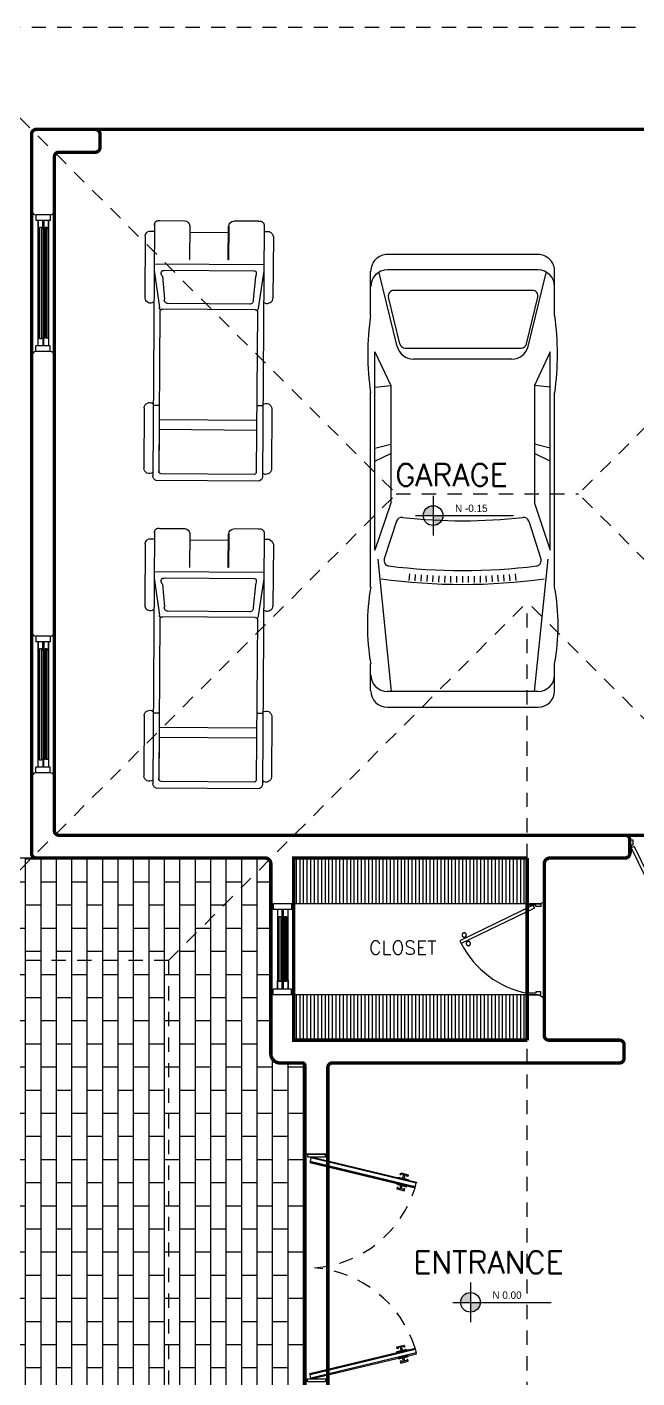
# Model space of a CAD drawing. Header units: metres. Extents: x 113 to 2416, y -346 to 476.
# Drawn here: x 119.33 to 124.68, y -206.4 to -194.53 of the extents above; entities that cross this region are included whole.
import ezdxf

# ---------------------------------------------------------------- set-up
doc = ezdxf.new("R2010")
doc.units = ezdxf.units.M
doc.linetypes.add('0', pattern=[0])
doc.linetypes.add('HIDDEN2', pattern=[0.1875, 0.125, -0.0625])
doc.layers.get('0').update_dxf_attribs({"color": 250, "linetype": '0', "lineweight": 20})
for name, color, linetype, lineweight in [('02_mobiliario', 250, 'Continuous', 5), ('A-DOOR', 35, 'Continuous', 5), ('A-WALL', 250, 'Continuous', 20), ('baños', 140, 'Continuous', 0), ('closets', 253, 'Continuous', 0), ('MOBILIARIOS', 252, 'Continuous', 0), ('piscina', 131, 'Continuous', 0), ('piso', 253, 'Continuous', 0), ('textos', 7, 'Continuous', 0)]:
    doc.layers.add(name, color=color, linetype=linetype, lineweight=lineweight)
doc.layers.add('hatch piso', color=253, linetype='Continuous', lineweight=0, transparency=0.7)
doc.layers.add('REVESTIMIENTO EXTERIOR', color=7, linetype='Continuous', lineweight=5, true_color=0xffdebd)
doc.layers.add('Techos 1', color=7, linetype='HIDDEN2', lineweight=9, true_color=0x42391a)
doc.styles.add('ESC100-2mm', font='arial.ttf', dxfattribs={"height": 0.15})
doc.styles.get("Standard").update_dxf_attribs({"font": 'arial.ttf', "height": 0.1875})

# ---------------------------------------------------------------- blocks, each defined once
blk = doc.blocks.new('A$C3415d36c')
at = {"layer": 'A-DOOR'}
for p, q in [((0.854, 1.82), (0.846, 1.79)), ((0.865, 1.818), (0.858, 1.787)), ((0.824, 1.696), (0.831, 1.726)), ((0.835, 1.693), (0.843, 1.723)), ((0.824, 0.304), (0.831, 0.274)), ((0.835, 0.307), (0.843, 0.277)), ((0.854, 0.18), (0.846, 0.21)), ((0.865, 0.182), (0.858, 0.213))]:
    blk.add_line(p, q, dxfattribs=at)
for points in [[(0.17, 1.975), (0.17, 2), (0.01, 2), (0.01, 1.975)], [(0.957, 1.713), (0.033, 1.935), (0.031, 1.927), (0.955, 1.704)], [(0.965, 1.745), (0.041, 1.967), (0.033, 1.935), (0.957, 1.713)], [(0.965, 1.745), (0.041, 1.967), (0.043, 1.975), (0.967, 1.753)], [(0.833, 1.817), (0.825, 1.819), (0.829, 1.835), (0.894, 1.819), (0.89, 1.803), (0.882, 1.805), (0.884, 1.813), (0.835, 1.825)], [(0.807, 1.708), (0.799, 1.71), (0.795, 1.694), (0.86, 1.678), (0.864, 1.695), (0.856, 1.696), (0.854, 1.688), (0.805, 1.7)], [(0.957, 0.287), (0.033, 0.065), (0.031, 0.073), (0.955, 0.296)], [(0.965, 0.255), (0.041, 0.033), (0.033, 0.065), (0.957, 0.287)], [(0.965, 0.255), (0.041, 0.033), (0.043, 0.025), (0.967, 0.247)], [(0.807, 0.292), (0.799, 0.29), (0.795, 0.306), (0.86, 0.322), (0.864, 0.305), (0.856, 0.304), (0.854, 0.312), (0.805, 0.3)], [(0.833, 0.183), (0.825, 0.181), (0.829, 0.165), (0.894, 0.181), (0.89, 0.197), (0.882, 0.195), (0.884, 0.187), (0.835, 0.175)], [(0.17, 0.025), (0.17, 0), (0.01, 0), (0.01, 0.025)]]:
    blk.add_lwpolyline(points, close=True, dxfattribs=at)
for points in [[(0.895, 1.778), (0.894, 1.77), (0.807, 1.791), (0.809, 1.799), (0.895, 1.778)], [(0.88, 1.714), (0.882, 1.722), (0.795, 1.743), (0.794, 1.735), (0.88, 1.714)], [(0.88, 0.286), (0.882, 0.278), (0.795, 0.257), (0.794, 0.265), (0.88, 0.286)], [(0.895, 0.222), (0.894, 0.23), (0.807, 0.209), (0.809, 0.201), (0.895, 0.222)]]:
    blk.add_lwpolyline(points, dxfattribs=at)
at = {"layer": 'A-DOOR', "linetype": 'HIDDEN2'}
for centre, start, end in [((-0.004, 2.001), 274.3169, 342.802), ((-0.004, -0.001), 17.198, 85.6831)]:
    blk.add_arc(centre, 1.004, start, end, dxfattribs=at)
blk = doc.blocks.new('A$C95be60c7')
at = {"layer": 'A-DOOR'}
for p, q in [((0.475, 0.743), (0.45, 0.73)), ((0.762, 0.088), (0.45, 0.73)), ((0.788, 0.1), (0.475, 0.743)), ((0.47, 0.688), (0.46, 0.683)), ((0.479, 0.671), (0.468, 0.666)), ((0.496, 0.7), (0.506, 0.705)), ((0.504, 0.683), (0.514, 0.688)), ((0.762, 0.088), (0.788, 0.1))]:
    blk.add_line(p, q, dxfattribs=at)
for points in [[(0, 0.03), (0.025, 0.03), (0.025, 0.075), (0.013, 0.075), (0.013, 0.15), (0, 0.15), (0, 0.03)], [(0.8, 0.03), (0.775, 0.03), (0.775, 0.075), (0.788, 0.075), (0.788, 0.15), (0.8, 0.15), (0.8, 0.03)]]:
    blk.add_lwpolyline(points, dxfattribs=at)
blk.add_arc((0.831, -0.012), 0.834, 117.1874, 168.8099, dxfattribs=at)
for points in [[(0.506, 0.704), (0.506, 0.709), (0.511, 0.718), (0.52, 0.723), (0.53, 0.723), (0.539, 0.718), (0.544, 0.709), (0.544, 0.699), (0.539, 0.69), (0.53, 0.685), (0.52, 0.685), (0.511, 0.69), (0.506, 0.699), (0.506, 0.704)], [(0.431, 0.667), (0.431, 0.672), (0.436, 0.681), (0.444, 0.686), (0.455, 0.686), (0.463, 0.681), (0.468, 0.672), (0.468, 0.662), (0.463, 0.654), (0.455, 0.649), (0.444, 0.649), (0.436, 0.654), (0.431, 0.662), (0.431, 0.667)]]:
    blk.add_open_spline(points, degree=2, dxfattribs=at)
blk = doc.blocks.new('puerta 1.00')
at = {"layer": 'A-DOOR'}
for p, q in [((-0.15, -0.012), (-0.937, -0.395)), ((-0.138, -0.038), (-0.925, -0.42)), ((-0.138, -0.038), (-0.15, -0.012)), ((-0.878, -0.366), (-0.883, -0.356)), ((-0.937, -0.395), (-0.925, -0.42)), ((-0.895, -0.374), (-0.9, -0.364)), ((-0.882, -0.4), (-0.877, -0.41)), ((-0.865, -0.392), (-0.86, -0.402))]:
    blk.add_line(p, q, dxfattribs=at)
for points in [[(-0.08, 0), (-0.08, -0.025), (-0.125, -0.025), (-0.125, -0.012), (-0.2, -0.012), (-0.2, 0), (-0.08, 0)], [(-0.08, -0.95), (-0.08, -0.925), (-0.125, -0.925), (-0.125, -0.937), (-0.2, -0.937), (-0.2, -0.95), (-0.08, -0.95)]]:
    blk.add_lwpolyline(points, dxfattribs=at)
blk.add_arc((0.037, 0.16), 1.123, 211.1336, 257.8343, dxfattribs=at)
for points in [[(-0.898, -0.364), (-0.903, -0.364), (-0.912, -0.359), (-0.917, -0.35), (-0.917, -0.34), (-0.912, -0.332), (-0.903, -0.327), (-0.893, -0.327), (-0.884, -0.332), (-0.879, -0.34), (-0.879, -0.35), (-0.884, -0.359), (-0.893, -0.364), (-0.898, -0.364)], [(-0.862, -0.439), (-0.867, -0.439), (-0.875, -0.434), (-0.88, -0.426), (-0.88, -0.416), (-0.875, -0.407), (-0.867, -0.402), (-0.857, -0.402), (-0.848, -0.407), (-0.843, -0.416), (-0.843, -0.426), (-0.848, -0.434), (-0.857, -0.439), (-0.862, -0.439)]]:
    blk.add_open_spline(points, degree=2, dxfattribs=at)
blk = doc.blocks.new('PL BASE 1N NASAS 09')
at = {"layer": 'closets', "transparency": 33554687}
h = blk.add_hatch(dxfattribs=at)
h.set_pattern_fill('LINE', color=256, scale=0.01, angle=90)
h.set_pattern_definition([(90, (-228.034673, 137.009548), (-0.03175, 2e-18), [])])
h.paths.add_polyline_path([(-120.132, -42.05), (-118.081, -42.05), (-118.081, -41.65), (-120.132, -41.65)])
h = blk.add_hatch(dxfattribs=at)
h.set_pattern_fill('LINE', color=256, scale=0.01, angle=90)
h.set_pattern_definition([(90, (-228.034673, 138.20951), (-0.03175, 2e-18), [])])
h.paths.add_polyline_path([(-120.131, -43.25), (-118.082, -43.25), (-118.082, -42.85), (-120.131, -42.85)])
at = {"layer": 'textos', "transparency": 33554534}
h = blk.add_hatch(color=256, dxfattribs=at)
h.dxf.hatch_style = 1
h.paths.add_polyline_path([(-118.908, -38.554, 0.414214), (-118.994, -38.641), (-118.908, -38.641)])
h.paths.add_polyline_path([(-118.821, -38.641), (-118.908, -38.641), (-118.908, -38.727, 0.414214)])
h = blk.add_hatch(color=256, dxfattribs=at)
h.dxf.hatch_style = 1
h.paths.add_polyline_path([(-118.58, -45.465, 0.414214), (-118.666, -45.552), (-118.58, -45.552)])
h.paths.add_polyline_path([(-118.493, -45.552), (-118.58, -45.552), (-118.58, -45.638, 0.414214)])
at = {"layer": 'A-DOOR'}
for p, q in [((-122.394, -36), (-122.394, -36.05)), ((-122.27, -36.05), (-122.394, -36.05)), ((-122.375, -37.15), (-122.375, -36.05)), ((-122.332, -36.05), (-122.332, -37.15)), ((-122.325, -37.15), (-122.325, -36.05)), ((-122.282, -36.05), (-122.282, -37.15)), ((-122.27, -36), (-122.27, -36.05)), ((-122.362, -37.088), (-122.362, -36.111)), ((-122.345, -36.111), (-122.362, -36.111)), ((-122.345, -37.088), (-122.345, -36.111)), ((-122.312, -37.08), (-122.312, -36.111)), ((-122.294, -36.111), (-122.312, -36.111)), ((-122.294, -37.08), (-122.294, -36.111)), ((-122.345, -37.088), (-122.362, -37.088)), ((-122.27, -37.15), (-122.394, -37.15)), ((-122.394, -37.2), (-122.394, -37.15)), ((-122.27, -37.2), (-122.27, -37.15)), ((-122.394, -39.7), (-122.394, -39.75)), ((-122.27, -39.75), (-122.394, -39.75)), ((-122.375, -40.85), (-122.375, -39.75)), ((-122.332, -39.75), (-122.332, -40.85)), ((-122.325, -40.85), (-122.325, -39.75)), ((-122.282, -39.75), (-122.282, -40.85)), ((-122.27, -39.7), (-122.27, -39.75)), ((-122.362, -40.788), (-122.362, -39.811)), ((-122.345, -39.811), (-122.362, -39.811)), ((-122.345, -40.788), (-122.345, -39.811)), ((-122.312, -40.78), (-122.312, -39.811)), ((-122.294, -39.811), (-122.312, -39.811)), ((-122.294, -40.78), (-122.294, -39.811)), ((-122.345, -40.788), (-122.362, -40.788)), ((-122.27, -40.85), (-122.394, -40.85)), ((-122.394, -40.9), (-122.394, -40.85)), ((-122.27, -40.9), (-122.27, -40.85)), ((-120.331, -42.85), (-120.331, -42.05)), ((-120.311, -42.05), (-120.311, -42.1)), ((-120.151, -42.1), (-120.311, -42.1)), ((-120.275, -42.1), (-120.275, -42.8)), ((-120.232, -42.8), (-120.232, -42.1)), ((-120.224, -42.1), (-120.224, -42.8)), ((-120.181, -42.8), (-120.181, -42.1)), ((-120.151, -42.05), (-120.151, -42.1)), ((-120.131, -42.85), (-120.131, -42.05)), ((-120.262, -42.167), (-120.262, -42.733)), ((-120.244, -42.167), (-120.262, -42.167)), ((-120.244, -42.167), (-120.244, -42.733)), ((-120.211, -42.167), (-120.211, -42.733)), ((-120.194, -42.167), (-120.211, -42.167)), ((-120.194, -42.167), (-120.194, -42.733)), ((-120.151, -42.8), (-120.311, -42.8)), ((-120.311, -42.85), (-120.311, -42.8)), ((-120.244, -42.733), (-120.262, -42.733)), ((-120.194, -42.733), (-120.211, -42.733)), ((-120.151, -42.85), (-120.151, -42.8))]:
    blk.add_line(p, q, dxfattribs=at)
for points in [[(-122.345, -36.12), (-122.332, -36.12), (-122.332, -36.05), (-122.375, -36.05), (-122.375, -36.12), (-122.362, -36.12)], [(-122.294, -36.12), (-122.282, -36.12), (-122.282, -36.05), (-122.325, -36.05), (-122.325, -36.12), (-122.312, -36.12)], [(-122.345, -37.08), (-122.332, -37.08), (-122.332, -37.15), (-122.375, -37.15), (-122.375, -37.08), (-122.362, -37.08)], [(-122.294, -37.08), (-122.282, -37.08), (-122.282, -37.15), (-122.325, -37.15), (-122.325, -37.08), (-122.312, -37.08)], [(-122.345, -39.82), (-122.332, -39.82), (-122.332, -39.75), (-122.375, -39.75), (-122.375, -39.82), (-122.362, -39.82)], [(-122.294, -39.82), (-122.282, -39.82), (-122.282, -39.75), (-122.325, -39.75), (-122.325, -39.82), (-122.312, -39.82)], [(-122.345, -40.78), (-122.332, -40.78), (-122.332, -40.85), (-122.375, -40.85), (-122.375, -40.78), (-122.362, -40.78)], [(-122.294, -40.78), (-122.282, -40.78), (-122.282, -40.85), (-122.325, -40.85), (-122.325, -40.78), (-122.312, -40.78)], [(-120.244, -42.175), (-120.232, -42.175), (-120.232, -42.1), (-120.275, -42.1), (-120.275, -42.175), (-120.262, -42.175)], [(-120.194, -42.175), (-120.181, -42.175), (-120.181, -42.1), (-120.224, -42.1), (-120.224, -42.175), (-120.211, -42.175)], [(-120.244, -42.724), (-120.232, -42.724), (-120.232, -42.8), (-120.275, -42.8), (-120.275, -42.724), (-120.262, -42.724)], [(-120.194, -42.724), (-120.181, -42.724), (-120.181, -42.8), (-120.224, -42.8), (-120.224, -42.724), (-120.211, -42.724)]]:
    blk.add_lwpolyline(points, dxfattribs=at)
at = {"layer": 'A-WALL'}
for p, q in [((-122.431, -37.24), (-122.431, -35.96)), ((-122.271, -36), (-122.391, -36)), ((-122.231, -37.233), (-122.231, -35.96)), ((-122.431, -39.66), (-122.431, -37.24)), ((-122.271, -37.2), (-122.391, -37.2)), ((-122.231, -39.66), (-122.231, -37.233)), ((-122.431, -40.941), (-122.431, -39.66)), ((-122.271, -39.7), (-122.391, -39.7)), ((-122.231, -40.941), (-122.231, -39.66)), ((-122.431, -40.94), (-122.431, -41.61)), ((-122.271, -40.9), (-122.391, -40.9)), ((-122.231, -41.41), (-122.231, -40.94)), ((-117.221, -41.45), (-122.191, -41.45)), ((-120.381, -41.65), (-122.391, -41.65)), ((-120.131, -41.65), (-120.131, -42.05)), ((-118.081, -42.047), (-118.081, -41.65)), ((-120.331, -41.7), (-120.331, -42.05)), ((-120.131, -42.05), (-120.331, -42.05)), ((-120.331, -42.85), (-120.331, -43.37)), ((-120.131, -42.85), (-120.331, -42.85)), ((-120.131, -42.85), (-120.131, -43.25)), ((-118.001, -42.85), (-118.081, -42.85)), ((-118.081, -42.852), (-118.081, -43.25)), ((-117.931, -43.21), (-117.931, -42.92)), ((-120.131, -43.25), (-118.081, -43.25)), ((-117.891, -43.25), (-117.271, -43.25)), ((-117.231, -43.29), (-117.231, -43.41)), ((-120.251, -43.45), (-120.056, -43.45)), ((-120.031, -43.474), (-120.031, -44.225)), ((-119.831, -43.49), (-119.831, -44.225)), ((-119.791, -43.45), (-117.271, -43.45)), ((-120.006, -44.25), (-119.856, -44.25))]:
    blk.add_line(p, q, dxfattribs=at)
at = {"layer": 'A-WALL', "transparency": 33554684}
for p, q in [((-120.156, -43.45), (-120.251, -43.45)), ((-119.856, -44.25), (-120.006, -44.25))]:
    blk.add_line(p, q, dxfattribs=at)
at = {"layer": 'A-WALL'}
for points in [[(-122.231, -35.96), (-122.231, -35.49, -0.414214), (-122.191, -35.45), (-121.871, -35.45, 0.414214), (-121.831, -35.41), (-121.831, -35.29, 0.414214), (-121.871, -35.25), (-122.391, -35.25, 0.414214), (-122.431, -35.29)], [(-117.181, -41.49), (-117.181, -41.61, -0.414214), (-117.221, -41.65), (-117.881, -41.65, 0.414214), (-117.931, -41.7), (-117.931, -42.01, -0.414214), (-117.971, -42.05), (-118.081, -42.05)]]:
    blk.add_lwpolyline(points, format="xyb", dxfattribs=at)
for points in [[(-122.431, -35.29), (-122.431, -35.96)], [(-118.081, -41.65), (-120.131, -41.65)]]:
    blk.add_lwpolyline(points, dxfattribs=at)
for centre, radius, start, end in [((-122.391, -35.96), 0.04, 180, 270), ((-122.271, -35.96), 0.04, 270, 360), ((-122.391, -37.24), 0.04, 90, 180), ((-122.271, -37.24), 0.04, 0, 90), ((-122.391, -39.66), 0.04, 180, 270), ((-122.271, -39.66), 0.04, 270, 360), ((-122.391, -40.94), 0.04, 90, 180), ((-122.271, -40.94), 0.04, 0, 90), ((-122.191, -41.41), 0.04, 180, 270), ((-117.221, -41.49), 0.04, 0, 90), ((-122.391, -41.61), 0.04, 180, 270), ((-120.381, -41.7), 0.05, 0, 90), ((-118.001, -42.92), 0.07, 0, 90), ((-117.891, -43.21), 0.04, 180, 270), ((-117.271, -43.29), 0.04, 0, 90), ((-120.251, -43.37), 0.08, 180, 270), ((-117.271, -43.41), 0.04, 270, 0), ((-119.791, -43.49), 0.04, 90, 180)]:
    blk.add_arc(centre, radius, start, end, dxfattribs=at)
at = {"layer": 'A-WALL', "transparency": 33554684}
for centre, start, end in [((-120.056, -43.475), 0, 90), ((-120.006, -44.225), 180, 270), ((-119.856, -44.225), 270, 0)]:
    blk.add_arc(centre, 0.025, start, end, dxfattribs=at)
at = {"layer": 'closets', "transparency": 33554687}
for p, q in [((-118.081, -42.05), (-120.131, -42.05)), ((-118.082, -42.85), (-120.131, -42.85))]:
    blk.add_line(p, q, dxfattribs=at)
at = {"layer": 'piscina', "const_width": 0.01}
for points in [[(-122.303, -36.111), (-122.303, -37.088)], [(-122.303, -39.811), (-122.303, -40.788)], [(-120.203, -42.167), (-120.203, -42.733)]]:
    blk.add_lwpolyline(points, dxfattribs=at)
at = {"layer": 'piso'}
for p, q in [((-121.871, -35.25), (-114.991, -35.25)), ((-117.221, -41.45), (-116.191, -41.45)), ((-122.391, -41.65), (-123.531, -41.65)), ((-117.931, -42.92), (-117.931, -42.01)), ((-120.031, -44.225), (-120.031, -46.275))]:
    blk.add_line(p, q, dxfattribs=at)
at = {"layer": 'Techos 1'}
for p, q in [((-123.331, -34.35), (-113.531, -34.35)), ((-123.331, -34.35), (-119.231, -38.45)), ((-113.531, -34.35), (-117.631, -38.45)), ((-123.331, -42.55), (-119.231, -38.45)), ((-119.231, -38.45), (-117.631, -38.45)), ((-113.531, -42.55), (-117.631, -38.45)), ((-121.231, -42.55), (-118.081, -39.4)), ((-118.081, -51.1), (-118.081, -39.4)), ((-114.931, -42.55), (-118.081, -39.4)), ((-121.231, -42.55), (-123.331, -42.55)), ((-121.231, -42.55), (-121.231, -47.95))]:
    blk.add_line(p, q, dxfattribs=at)
at = {"layer": 'textos'}
for p, q in [((-118.908, -38.467), (-118.908, -38.815)), ((-119.062, -38.641), (-118.201, -38.641)), ((-118.58, -45.378), (-118.58, -45.726)), ((-118.734, -45.552), (-117.873, -45.552))]:
    blk.add_line(p, q, dxfattribs=at)
for centre in [(-118.908, -38.641), (-118.58, -45.552)]:
    blk.add_circle(centre, 0.0865, dxfattribs=at)
at = {"layer": 'A-DOOR', "rotation": 90.00000000000001}
for name, p in [('puerta 1.00', (-117.181, -41.41)), ('A$C95be60c7', (-117.931, -42.85))]:
    blk.add_blockref(name, p, dxfattribs=at)
at = {"layer": 'A-DOOR'}
blk.add_blockref('A$C3415d36c', (-120.021, -46.25), dxfattribs=at)
at = {"layer": 'textos', "width": 3.40488}
for s, insert, char_height, attachment_point in [('{\\Fromans|c0; GARAGE}', (-119.373, -38.381), 0.195, 7), ('\\pxqc;{\\Fromans|c0;\\H0.8x;CLOSET\\H1.25x; }', (-117.471, -42.497), 0.15, 9), ('{\\Fromans|c0; ENTRANCE}', (-119.216, -45.298), 0.195, 7)]:
    blk.add_mtext(s, dxfattribs=dict(at, insert=insert, char_height=char_height, attachment_point=attachment_point))
at = {"layer": 'textos', "char_height": 0.065, "attachment_point": 1, "style": 'ESC100-2mm'}
for s, insert in [('{\\Ftxt|c0;N -0.15}', (-118.715, -38.545)), ('{\\Ftxt|c0;N 0.00}', (-118.387, -45.456))]:
    blk.add_mtext_dynamic_manual_height_columns(s, width=2.21694, gutter_width=0.5, heights=[0], dxfattribs=dict(at, insert=insert))
blk = doc.blocks.new('carro1')
at = {"layer": 'MOBILIARIOS'}
for p, q in [((-0.32, 1.577), (-0.709, 1.577)), ((-0.32, 1.577), (-0.709, 1.577)), ((2.066, 1.577), (0.359, 1.577)), ((2.066, 1.577), (0.359, 1.577)), ((2.976, 1.577), (2.741, 1.577)), ((2.976, 1.577), (2.741, 1.577)), ((-0.855, 1.431), (-0.855, 0.109)), ((-0.855, 1.431), (-0.855, 0.109)), ((-0.72, 1.431), (-0.72, 0.109)), ((-0.72, 1.431), (-0.72, 0.109)), ((-0.047, 1.344), (-0.695, 1.502)), ((-0.047, 1.344), (-0.695, 1.502)), ((-0.07, 1.329), (-0.48, 1.429)), ((-0.07, 1.329), (-0.48, 1.429)), ((0, 1.539), (0.294, 1.4)), ((1.742, 1.539), (0, 1.539)), ((1.742, 1.539), (0, 1.539)), ((0, 1.539), (0.294, 1.4)), ((0.309, 1.539), (0.294, 1.4)), ((0.309, 1.539), (0.294, 1.4)), ((0.845, 1.539), (0.81, 1.4)), ((0.845, 1.539), (0.81, 1.4)), ((0.959, 1.539), (0.893, 1.4)), ((0.959, 1.539), (0.893, 1.4)), ((1.33, 1.4), (1.742, 1.539)), ((1.33, 1.4), (1.742, 1.539)), ((1.487, 1.35), (1.817, 1.457)), ((1.487, 1.35), (1.817, 1.457)), ((1.822, 1.516), (2.983, 1.397)), ((1.822, 1.516), (2.983, 1.397)), ((2.983, 1.431), (2.983, 0.109)), ((2.983, 1.431), (2.983, 0.109)), ((3.123, 1.431), (3.123, 0.109)), ((3.123, 1.431), (3.123, 0.109)), ((-0.541, 0.165), (-0.541, 1.382)), ((-0.541, 0.165), (-0.541, 1.382)), ((0.294, 1.4), (1.33, 1.4)), ((0.294, 1.4), (1.33, 1.4)), ((-0.033, 0.265), (-0.033, 1.282)), ((-0.033, 0.265), (-0.033, 1.282)), ((0.065, 1.202), (0.065, 0.337)), ((0.065, 1.202), (0.065, 0.337)), ((2.007, 1.239), (1.95, 1.234)), ((2.007, 1.239), (1.95, 1.234)), ((2.011, 1.187), (1.954, 1.182)), ((2.011, 1.187), (1.954, 1.182)), ((2.015, 1.135), (1.958, 1.131)), ((2.015, 1.135), (1.958, 1.131)), ((2.018, 1.083), (1.961, 1.079)), ((2.018, 1.083), (1.961, 1.079)), ((2.021, 1.03), (1.964, 1.028)), ((2.021, 1.03), (1.964, 1.028)), ((2.023, 0.978), (1.966, 0.976)), ((2.023, 0.978), (1.966, 0.976)), ((2.025, 0.926), (1.968, 0.925)), ((2.025, 0.926), (1.968, 0.925)), ((2.026, 0.874), (1.969, 0.873)), ((2.026, 0.874), (1.969, 0.873)), ((2.027, 0.822), (1.97, 0.821)), ((2.027, 0.822), (1.97, 0.821)), ((2.027, 0.77), (1.97, 0.77)), ((2.027, 0.77), (1.97, 0.77)), ((2.027, 0.718), (1.97, 0.718)), ((2.027, 0.718), (1.97, 0.718)), ((2.025, 0.613), (1.968, 0.615)), ((2.025, 0.613), (1.968, 0.615)), ((2.026, 0.665), (1.969, 0.667)), ((2.026, 0.665), (1.969, 0.667)), ((2.021, 0.509), (1.964, 0.512)), ((2.021, 0.509), (1.964, 0.512)), ((2.023, 0.561), (1.966, 0.563)), ((2.023, 0.561), (1.966, 0.563)), ((2.011, 0.353), (1.954, 0.357)), ((2.011, 0.353), (1.954, 0.357)), ((2.015, 0.405), (1.958, 0.409)), ((2.015, 0.405), (1.958, 0.409)), ((2.018, 0.457), (1.961, 0.46)), ((2.018, 0.457), (1.961, 0.46)), ((2.007, 0.301), (1.95, 0.306)), ((2.007, 0.301), (1.95, 0.306)), ((-0.047, 0.195), (-0.695, 0.038)), ((-0.047, 0.195), (-0.695, 0.038)), ((-0.07, 0.218), (-0.48, 0.118)), ((-0.07, 0.218), (-0.48, 0.118)), ((0, 0), (0.294, 0.139)), ((0, 0), (0.294, 0.139)), ((0.309, 0), (0.294, 0.139)), ((0.294, 0.139), (1.33, 0.139)), ((0.309, 0), (0.294, 0.139)), ((0.294, 0.139), (1.33, 0.139)), ((0.845, 0), (0.81, 0.139)), ((0.845, 0), (0.81, 0.139)), ((0.959, 0), (0.893, 0.139)), ((0.959, 0), (0.893, 0.139)), ((1.33, 0.139), (1.742, 0)), ((1.33, 0.139), (1.742, 0)), ((1.487, 0.189), (1.817, 0.082)), ((1.487, 0.189), (1.817, 0.082)), ((1.822, 0.024), (2.983, 0.143)), ((1.822, 0.024), (2.983, 0.143)), ((1.742, 0), (0, 0)), ((1.742, 0), (0, 0)), ((-0.32, -0.038), (-0.709, -0.038)), ((-0.32, -0.038), (-0.709, -0.038)), ((2.066, -0.038), (0.359, -0.038)), ((2.066, -0.038), (0.359, -0.038)), ((2.976, -0.038), (2.741, -0.038)), ((2.976, -0.038), (2.741, -0.038))]:
    blk.add_line(p, q, dxfattribs=at)
for centre, radius, start, end in [((-0.709, 1.431), 0.146, 89.9174, 180.0824), ((-0.709, 1.431), 0.146, 89.9174, 180.0824), ((-0.574, 1.431), 0.146, 90.0172, 179.9829), ((-0.574, 1.431), 0.146, 90.0172, 179.9829), ((0.02, -0.727), 2.329, 81.6216, 98.3784), ((0.02, -0.727), 2.329, 81.6216, 98.3784), ((2.403, -0.29), 1.897, 79.7616, 100.2384), ((2.403, -0.29), 1.897, 79.7616, 100.2384), ((2.836, 1.431), 0.146, 0.0171, 89.9829), ((2.836, 1.431), 0.146, 0.0171, 89.9829), ((2.976, 1.431), 0.146, 0.0171, 89.9829), ((2.976, 1.431), 0.146, 0.0171, 89.9829), ((-0.492, 1.381), 0.0488, 76.3661, 179.9108), ((-0.492, 1.381), 0.0488, 76.3661, 179.9108), ((1.832, 1.411), 0.0487, 6.8356, 108.1699), ((1.832, 1.411), 0.0487, 6.8356, 108.1699), ((-3.35, 0.77), 5.392, 352.3671, 7.6329), ((-3.35, 0.77), 5.392, 352.3671, 7.6329), ((-0.082, 1.282), 0.0488, 359.911, 76.2607), ((-0.082, 1.282), 0.0488, 359.911, 76.2607), ((-0.082, 1.202), 0.146, 0.0444, 76.3177), ((-0.082, 1.202), 0.146, 0.0444, 76.3177), ((1.502, 1.304), 0.049, 108.1055, 185.9744), ((1.502, 1.304), 0.049, 108.1055, 185.9744), ((-3.411, 0.77), 5.331, 353.0262, 6.9738), ((-3.411, 0.77), 5.331, 353.0262, 6.9738), ((-3.379, 0.77), 4.862, 353.7528, 6.2472), ((-3.379, 0.77), 4.862, 353.7528, 6.2472), ((-0.082, 0.265), 0.0488, 283.7393, 0.0891), ((-0.082, 0.265), 0.0488, 283.7393, 0.0891), ((-0.082, 0.338), 0.146, 283.6822, 359.9556), ((-0.082, 0.338), 0.146, 283.6822, 359.9556), ((1.502, 0.236), 0.049, 174.0256, 251.8945), ((1.502, 0.236), 0.049, 174.0256, 251.8945), ((-0.492, 0.166), 0.0488, 180.0891, 283.6339), ((-0.492, 0.166), 0.0488, 180.0891, 283.6339), ((1.832, 0.128), 0.0487, 251.8301, 353.1644), ((1.832, 0.128), 0.0487, 251.8301, 353.1644), ((-0.709, 0.109), 0.146, 179.9176, 270.0825), ((-0.709, 0.109), 0.146, 179.9176, 270.0825), ((-0.574, 0.109), 0.146, 180.0171, 269.9828), ((-0.574, 0.109), 0.146, 180.0171, 269.9828), ((2.836, 0.109), 0.146, 270.0171, 359.9829), ((2.836, 0.109), 0.146, 270.0171, 359.9829), ((2.976, 0.109), 0.146, 270.0171, 359.9829), ((2.976, 0.109), 0.146, 270.0171, 359.9829), ((0.02, 2.266), 2.329, 261.6216, 278.3784), ((0.02, 2.266), 2.329, 261.6216, 278.3784), ((2.403, 1.83), 1.897, 259.7616, 280.2384), ((2.403, 1.83), 1.897, 259.7616, 280.2384)]:
    blk.add_arc(centre, radius, start, end, dxfattribs=at)
blk = doc.blocks.new('carritogolf')
at = {"layer": 'MOBILIARIOS', "linetype": 'Continuous'}
for p, q in [((0.871, 1.822), (-0.03, 1.816)), ((0.918, -0.427), (0.902, 1.784)), ((-0.136, 1.177), (-0.14, 1.71)), ((-0.046, -0.434), (-0.061, 1.777)), ((0.003, 0.33), (-0.007, 1.737)), ((-0.004, 1.37), (-0.007, 1.737)), ((0.829, 1.763), (0.013, 1.758)), ((0.858, 0.336), (0.848, 1.743)), ((0.986, 1.185), (0.982, 1.718)), ((0.851, 1.376), (-0.004, 1.37)), ((0.851, 1.289), (-0.003, 1.283)), ((-0.057, 1.155), (-0.003, 1.155)), ((0.907, 1.161), (0.852, 1.161)), ((-0.049, -0.029), (-0.002, 0.297)), ((0.839, 0.318), (0.001, 0.312)), ((0.792, 0.267), (0.07, 0.262)), ((0.915, -0.022), (0.864, 0.303)), ((-0.127, -0.33), (-0.131, 0.206)), ((0.024, 0.023), (0.042, 0.223)), ((0.842, 0.029), (0.821, 0.228)), ((0.998, -0.322), (0.994, 0.214)), ((0.915, -0.077), (-0.048, -0.084)), ((0.827, -0.023), (0.039, -0.028)), ((-0.092, -0.374), (-0.046, -0.374)), ((0.003, -0.466), (0.222, -0.465)), ((0.604, -0.36), (0.265, -0.363)), ((0.87, -0.46), (0.65, -0.462)), ((0.963, -0.367), (0.917, -0.367))]:
    blk.add_line(p, q, dxfattribs=at)
for points in [[(0.263, -0.126), (0.265, -0.126), (0.267, -0.421), (0.265, -0.421)], [(0.604, -0.123), (0.602, -0.123), (0.604, -0.418), (0.607, -0.418)]]:
    blk.add_lwpolyline(points, close=True, dxfattribs=at)
for centre, radius, start, end in [((-0.018, 1.774), 0.043, 106.0127, 176.0096), ((0.86, 1.78), 0.043, 4.7876, 74.7846), ((-0.09, 1.706), 0.0499, 54.1309, 175.531), ((0.017, 1.735), 0.0235, 99.8611, 186.9371), ((0.825, 1.74), 0.0235, 353.8601, 80.9361), ((0.932, 1.713), 0.0499, 5.2663, 126.6663), ((-0.087, 1.182), 0.0499, 185.2663, 306.6663), ((0.936, 1.189), 0.0499, 234.1309, 355.531), ((0.017, 0.301), 0.0192, 114.7535, 190.8884), ((0.023, 0.332), 0.0196, 175.362, 272.1148), ((0.072, 0.231), 0.0313, 86.5993, 194.6322), ((0.79, 0.236), 0.0313, 346.165, 94.1979), ((0.839, 0.337), 0.0196, 268.6824, 5.4352), ((0.845, 0.306), 0.0192, 349.9088, 66.0437), ((-0.076, -0.326), 0.0513, 185.1681, 251.744), ((0.947, -0.319), 0.0513, 289.0533, 355.6292), ((-0.009, -0.43), 0.0375, 175.2556, 287.6939), ((0.217, -0.417), 0.0479, 276.1421, 355.6637), ((0.654, -0.414), 0.0479, 185.1335, 264.6552), ((0.88, -0.424), 0.0375, 253.1033, 5.5416)]:
    blk.add_arc(centre, radius, start, end, dxfattribs=at)
for points in [[(-0.131, 0.206), (-0.129, 0.22), (-0.125, 0.242), (-0.091, 0.255), (-0.079, 0.26), (-0.053, 0.248), (-0.051, 0.247)], [(0.994, 0.214), (0.991, 0.228), (0.987, 0.25), (0.954, 0.262), (0.941, 0.268), (0.915, 0.255), (0.913, 0.253)]]:
    blk.add_open_spline(points, degree=3, knots=[0, 0, 0, 0, 0.0431757, 0.0672409, 0.1048601, 0.1145034, 0.1145034, 0.1145034, 0.1145034], dxfattribs=at)
for points in [[(0.024, 0.023), (0.017, 0.011), (0.021, -0.024), (0.039, -0.028)], [(0.842, 0.029), (0.848, 0.017), (0.845, -0.019), (0.827, -0.023)]]:
    blk.add_spline(points, degree=3, dxfattribs=at)
blk = doc.blocks.new('PL MUEBLES 1N NASAS 09')
at = {"layer": 'hatch piso'}
h = blk.add_hatch(dxfattribs=at)
h.set_pattern_fill('AR-BRSTD', color=256, scale=0.002, angle=-90)
h.set_pattern_definition([(270, (-8.74588, 232.01007), (0.1354836, -2e-17), []), (0, (-8.74588, 232.01007), (0.1354836, 0.2032), [0.1354836, -0.1354836])])
edge = h.paths.add_edge_path()
edge.add_line((62.33, 47.148), (63.23, 47.148))
edge.add_line((63.23, 47.148), (63.23, 48.448))
edge.add_line((63.23, 48.448), (56.533, 48.448))
edge.add_line((56.533, 48.448), (56.533, 48.273))
edge.add_line((56.533, 48.273), (56.383, 48.273))
edge.add_line((56.383, 48.273), (56.383, 48.454))
edge.add_line((56.383, 48.454), (54.588, 48.454))
edge.add_line((54.588, 48.454), (54.588, 46.948))
edge.add_line((54.588, 46.948), (55.826, 46.948))
edge.add_arc((55.875, 46.997), 0.07, 180, 224.6727, ccw=False)
edge.add_line((55.805, 46.997), (55.805, 47.107))
edge.add_arc((55.875, 47.107), 0.07, 90, 180, ccw=False)
edge.add_line((55.875, 47.177), (55.985, 47.177))
edge.add_arc((55.985, 47.107), 0.07, 0, 90, ccw=False)
edge.add_line((56.055, 47.107), (56.055, 46.997))
edge.add_arc((55.985, 46.997), 0.07, -44.6727, 0, ccw=False)
edge.add_line((56.035, 46.948), (59.026, 46.948))
edge.add_arc((59.075, 46.997), 0.07, 180, 224.6728, ccw=False)
edge.add_line((59.005, 46.997), (59.005, 47.107))
edge.add_arc((59.075, 47.107), 0.07, 90, 180, ccw=False)
edge.add_line((59.075, 47.177), (59.185, 47.177))
edge.add_arc((59.185, 47.107), 0.07, 0, 90, ccw=False)
edge.add_line((59.255, 47.107), (59.255, 46.997))
edge.add_arc((59.185, 46.997), 0.07, -90, 0, ccw=False)
edge.add_line((59.185, 46.927), (59.075, 46.927))
edge.add_arc((59.075, 46.997), 0.07, 229.9948, 270, ccw=False)
edge.add_line((59.03, 46.944), (59.03, 44.972))
edge.add_arc((59.075, 44.918), 0.07, 90, 130.0052, ccw=False)
edge.add_line((59.075, 44.988), (59.185, 44.988))
edge.add_arc((59.185, 44.918), 0.07, 0, 90, ccw=False)
edge.add_line((59.255, 44.918), (59.255, 44.808))
edge.add_arc((59.185, 44.808), 0.07, -90, 0, ccw=False)
edge.add_line((59.185, 44.738), (59.075, 44.738))
edge.add_arc((59.075, 44.808), 0.07, 229.9948, 270, ccw=False)
edge.add_line((59.03, 44.755), (59.03, 41.172))
edge.add_arc((59.075, 41.118), 0.07, 90, 130.0052, ccw=False)
edge.add_line((59.075, 41.188), (59.185, 41.188))
edge.add_arc((59.185, 41.118), 0.07, 0, 90, ccw=False)
edge.add_line((59.255, 41.118), (59.255, 41.008))
edge.add_arc((59.185, 41.008), 0.07, -90, 0, ccw=False)
edge.add_line((59.185, 40.938), (59.075, 40.938))
edge.add_arc((59.075, 41.008), 0.07, 180, 270, ccw=False)
edge.add_line((59.005, 41.008), (59.005, 41.118))
edge.add_arc((59.075, 41.118), 0.07, 149.8481, 180, ccw=False)
edge.add_line((59.015, 41.154), (56.039, 41.154))
edge.add_arc((55.985, 41.109), 0.07, 0, 40.0052, ccw=False)
edge.add_line((56.055, 41.109), (56.055, 40.999))
edge.add_arc((55.985, 40.999), 0.07, -90, 0, ccw=False)
edge.add_line((55.985, 40.929), (55.875, 40.929))
edge.add_arc((55.875, 40.999), 0.07, 180, 270, ccw=False)
edge.add_line((55.805, 40.999), (55.805, 41.109))
edge.add_arc((55.875, 41.109), 0.07, 139.9948, 180, ccw=False)
edge.add_line((55.822, 41.154), (50.436, 41.154))
edge.add_arc((50.383, 41.109), 0.07, 0, 40.0052, ccw=False)
edge.add_line((50.453, 41.109), (50.453, 40.999))
edge.add_arc((50.383, 40.999), 0.07, -90, 0, ccw=False)
edge.add_line((50.383, 40.929), (50.273, 40.929))
edge.add_arc((50.273, 40.999), 0.07, 180, 270, ccw=False)
edge.add_line((50.203, 40.999), (50.203, 41.109))
edge.add_arc((50.273, 41.109), 0.07, 139.9948, 180, ccw=False)
edge.add_line((50.219, 41.154), (46.43, 41.154))
edge.add_line((46.43, 41.154), (46.43, 40.954))
edge.add_line((46.43, 40.954), (44.33, 40.954))
edge.add_line((44.33, 40.954), (44.33, 39.354))
edge.add_line((44.33, 39.354), (47.83, 39.354))
edge.add_line((47.83, 39.354), (47.83, 38.954))
edge.add_line((47.83, 38.954), (62.33, 38.954))
edge.add_line((62.33, 38.954), (62.33, 47.148))
h = blk.add_hatch(dxfattribs=at)
h.set_pattern_fill('AR-BRSTD', color=256, scale=0.002, angle=-90)
h.set_pattern_definition([(270, (38.70153, 39.36118), (0.1354836, -2e-17), []), (0, (38.70153, 39.36118), (0.1354836, 0.2032), [0.1354836, -0.1354836])])
edge = h.paths.add_edge_path()
edge.add_arc((42.205, 44.728), 0.0254, 5.5979, 84.4021)
edge.add_line((42.208, 44.754), (42.01, 44.754))
edge.add_arc((42.01, 44.834), 0.08, 180, 270, ccw=False)
edge.add_line((41.93, 44.834), (41.93, 46.55))
edge.add_line((41.93, 46.55), (38.73, 46.55))
edge.add_line((38.73, 46.55), (38.73, 39.361))
edge.add_line((38.73, 39.361), (41.93, 39.361))
edge.add_line((41.93, 39.361), (41.93, 41.074))
edge.add_arc((42.01, 41.074), 0.08, 91.7582, 180, ccw=False)
edge.add_line((42.008, 41.153), (42.193, 41.154))
edge.add_arc((42.19, 41.194), 0.04, 273.219, 360)
edge.add_line((42.23, 41.194), (42.23, 44.731))
at = {"layer": '02_mobiliario', "xscale": -1, "rotation": 180}
for p in [(40.954, 51.687), (40.954, 48.984)]:
    blk.add_blockref('carritogolf', p, dxfattribs=at)
at = {"layer": '02_mobiliario', "rotation": 270}
blk.add_blockref('carro1', (42.844, 51), dxfattribs=at)
at = {"layer": 'baños'}
blk.add_blockref('PL BASE 1N NASAS 09', (162.262, 88.203), dxfattribs=at)

msp = doc.modelspace()

# ---------------------------------------------------------------- linework, layer by layer
at = {"layer": 'REVESTIMIENTO EXTERIOR', "const_width": 0.03}
for points in [[(119.967, -195.591), (119.967, -195.471, 0.414214), (119.927, -195.431), (119.407, -195.431, 0.414214), (119.367, -195.471), (119.367, -196.141), (119.367, -201.791, 0.414214), (119.407, -201.831)], [(119.927, -195.631), (119.607, -195.631, 0.414214), (119.567, -195.671), (119.567, -201.591, 0.414214), (119.607, -201.631), (127.127, -201.631, 0.414214), (127.167, -201.591), (127.167, -195.671, 0.414214), (127.127, -195.631), (126.804, -195.631)], [(119.967, -195.591, -0.414214), (119.927, -195.631)], [(125.607, -201.631), (124.577, -201.631, -0.414214), (124.617, -201.671), (124.617, -201.791, -0.414214), (124.577, -201.831), (123.917, -201.831, 0.414214), (123.867, -201.881), (123.867, -202.191, -0.02913), (123.867, -202.196)], [(119.407, -201.831), (121.417, -201.831, -0.414214), (121.467, -201.881)], [(121.467, -201.881), (121.467, -203.551, 0.414214), (121.547, -203.631), (121.742, -203.631, -0.414214), (121.767, -203.656)], [(123.867, -203.095, -0.020571), (123.867, -203.101), (123.867, -203.391, 0.414214), (123.907, -203.431), (124.527, -203.431, -0.414214), (124.567, -203.471), (124.567, -203.591, -0.414214), (124.527, -203.631)], [(124.527, -203.631), (122.007, -203.631, 0.198912), (121.979, -203.643, 0.198912)]]:
    msp.add_lwpolyline(points, format="xyb", dxfattribs=at)
for points in [[(119.927, -195.431), (126.807, -195.431)], [(123.717, -201.831), (121.667, -201.831), (121.667, -203.431), (123.717, -203.431)], [(123.717, -201.831), (123.717, -202.228)], [(123.717, -202.228), (123.717, -203.034)], [(123.867, -202.191), (123.867, -203.095)], [(123.717, -203.431), (123.717, -203.034)]]:
    msp.add_lwpolyline(points, dxfattribs=at)
at = {"layer": 'REVESTIMIENTO EXTERIOR', "color": 30, "true_color": 0xf8991e, "const_width": 0.03}
for points in [[(121.979, -203.643, 0.198912), (121.967, -203.671), (121.967, -207.191, 0.198912), (121.979, -207.219, 0.198912)], [(121.767, -203.659), (121.767, -207.194, -0.18593), (121.757, -207.221, -0.18593)]]:
    msp.add_lwpolyline(points, format="xyb", dxfattribs=at)

# ---------------------------------------------------------------- block references
msp.add_blockref('PL MUEBLES 1N NASAS 09', (79.537, -248.385))

doc.saveas('drawing.dxf')
